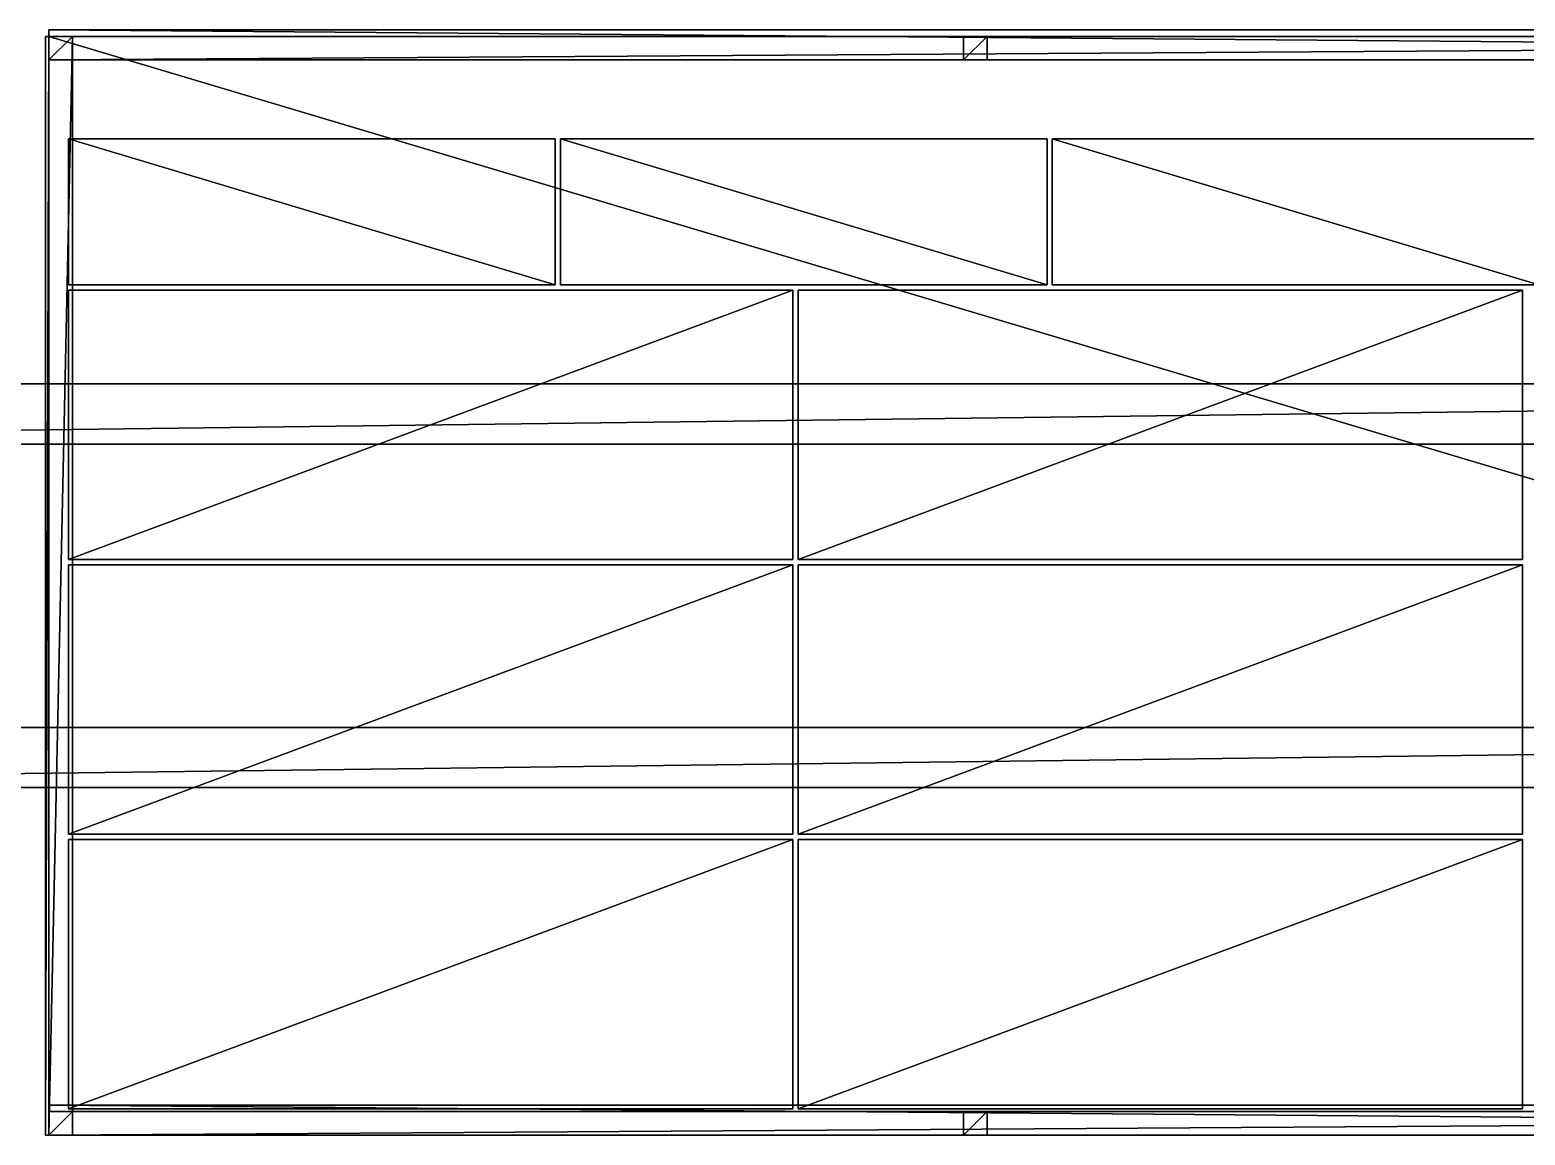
# Model space of a CAD drawing. Header units: millimetres. Extents: x -2700 to 8540, y -1280 to 1295.
# Drawn here: x -84 to 3400, y -1280 to 1295 of the extents above; entities that cross this region are included whole.
import ezdxf

# ---------------------------------------------------------------- set-up
doc = ezdxf.new("R2010")
doc.units = ezdxf.units.MM

msp = doc.modelspace()

# ---------------------------------------------------------------- linework, layer by layer
at = {"layer": 'CAD_75LAB'}
for points in [[(-40, 1225, 1250), (-40, 1295, 1180), (-40, 1225, 1180)], [(-40, 1225, 1250), (-40, 1295, 1250), (-40, 1295, 1180)], [(8540, 1295, 1180), (-40, 1295, 1180), (-40, 1295, 1250)], [(8540, 1295, 1250), (8540, 1295, 1180), (-40, 1295, 1250)], [(8540, 1225, 1180), (-40, 1225, 1180), (-40, 1295, 1180)], [(8540, 1295, 1180), (8540, 1225, 1180), (-40, 1295, 1180)], [(8540, 1225, 1250), (-40, 1295, 1250), (-40, 1225, 1250)], [(8540, 1295, 1250), (-40, 1295, 1250), (8540, 1225, 1250)], [(-48, -1280, 3720), (-48, 1280, 1180), (-48, -1280, 1180)], [(-48, -1280, 3720), (-48, 1280, 3720), (-48, 1280, 1180)], [(-40, 1280, 3720), (-40, 1280, 1180), (-48, 1280, 1180)], [(-40, 1280, 3720), (-48, 1280, 1180), (-48, 1280, 3720)], [(-40, 1280, 1180), (-48, -1280, 1180), (-48, 1280, 1180)], [(-40, 1280, 1180), (-40, -1280, 1180), (-48, -1280, 1180)], [(-40, 1280, 3720), (-48, 1280, 3720), (-48, -1280, 3720)], [(-40, 1280, 3720), (-48, -1280, 3720), (-40, -1280, 3720)], [(-40, -1280, 1180), (-40, 1280, 1090), (-40, -1280, 1090)], [(-40, -1280, 1180), (-40, 1280, 1180), (-40, 1280, 1090)], [(8540, 1280, 1090), (-40, 1280, 1090), (-40, 1280, 1180)], [(8540, 1280, 1180), (8540, 1280, 1090), (-40, 1280, 1180)], [(8540, -1280, 1090), (-40, -1280, 1090), (-40, 1280, 1090)], [(8540, 1280, 1090), (8540, -1280, 1090), (-40, 1280, 1090)], [(8540, -1280, 1180), (-40, 1280, 1180), (-40, -1280, 1180)], [(8540, 1280, 1180), (-40, 1280, 1180), (8540, -1280, 1180)], [(-40, 1280, 3720), (-40, 1280, 1180), (-40, 1225, 1180)], [(-40, 1225, 3720), (-40, 1280, 3720), (-40, 1225, 1180)], [(-40, 1280, 3720), (15, 1280, 1180), (-40, 1280, 1180)], [(15, 1280, 3720), (15, 1280, 1180), (-40, 1280, 3720)], [(15, 1280, 1180), (-40, 1225, 1180), (-40, 1280, 1180)], [(15, 1280, 1180), (15, 1225, 1180), (-40, 1225, 1180)], [(15, 1280, 3720), (-40, 1280, 3720), (-40, 1225, 3720)], [(15, 1280, 3720), (-40, 1225, 3720), (15, 1225, 3720)], [(-40, 1225, 3775), (-40, 1280, 3720), (-40, 1225, 3720)], [(-40, 1225, 3775), (-40, 1280, 3775), (-40, 1280, 3720)], [(8540, 1280, 3775), (8540, 1280, 3720), (-40, 1280, 3720)], [(8540, 1280, 3775), (-40, 1280, 3720), (-40, 1280, 3775)], [(8540, 1280, 3720), (-40, 1225, 3720), (-40, 1280, 3720)], [(8540, 1280, 3720), (8540, 1225, 3720), (-40, 1225, 3720)], [(8540, 1280, 3775), (-40, 1280, 3775), (-40, 1225, 3775)], [(8540, 1280, 3775), (-40, 1225, 3775), (8540, 1225, 3775)], [(-40, -1280, 3775), (-40, 1280, 3720), (-40, -1280, 3720)], [(-40, -1280, 3775), (-40, 1280, 3775), (-40, 1280, 3720)], [(15, 1280, 3775), (15, 1280, 3720), (-40, 1280, 3720)], [(15, 1280, 3775), (-40, 1280, 3720), (-40, 1280, 3775)], [(15, 1280, 3720), (-40, -1280, 3720), (-40, 1280, 3720)], [(15, 1280, 3720), (15, -1280, 3720), (-40, -1280, 3720)], [(15, 1280, 3775), (-40, 1280, 3775), (-40, -1280, 3775)], [(15, 1280, 3775), (-40, -1280, 3775), (15, -1280, 3775)], [(-40, -1280, 3720), (-40, -1280, 1180), (-40, 1280, 1180)], [(-40, -1280, 3720), (-40, 1280, 1180), (-40, 1280, 3720)], [(15, 1280, 3720), (15, 1225, 1180), (15, 1280, 1180)], [(15, 1225, 3720), (15, 1225, 1180), (15, 1280, 3720)], [(15, -1280, 3775), (15, -1280, 3720), (15, 1280, 3720)], [(15, -1280, 3775), (15, 1280, 3720), (15, 1280, 3775)], [(2091.25, 1280, 3720), (2091.25, 1280, 1180), (2091.25, 1225, 1180)], [(2091.25, 1225, 3720), (2091.25, 1280, 3720), (2091.25, 1225, 1180)], [(2091.25, 1280, 3720), (2146.25, 1280, 1180), (2091.25, 1280, 1180)], [(2146.25, 1280, 3720), (2146.25, 1280, 1180), (2091.25, 1280, 3720)], [(2146.25, 1280, 1180), (2091.25, 1225, 1180), (2091.25, 1280, 1180)], [(2146.25, 1280, 1180), (2146.25, 1225, 1180), (2091.25, 1225, 1180)], [(2146.25, 1280, 3720), (2091.25, 1280, 3720), (2091.25, 1225, 3720)], [(2146.25, 1280, 3720), (2091.25, 1225, 3720), (2146.25, 1225, 3720)], [(2146.25, 1280, 3720), (2146.25, 1225, 1180), (2146.25, 1280, 1180)], [(2146.25, 1225, 3720), (2146.25, 1225, 1180), (2146.25, 1280, 3720)], [(-40, 1225, 3720), (-40, 1225, 1180), (15, 1225, 1180)], [(15, 1225, 3720), (-40, 1225, 3720), (15, 1225, 1180)], [(8540, 1225, 3775), (-40, 1225, 3720), (8540, 1225, 3720)], [(8540, 1225, 3775), (-40, 1225, 3775), (-40, 1225, 3720)], [(8540, 1225, 1180), (-40, 1225, 1250), (-40, 1225, 1180)], [(8540, 1225, 1250), (-40, 1225, 1250), (8540, 1225, 1180)], [(2091.25, 1225, 3720), (2091.25, 1225, 1180), (2146.25, 1225, 1180)], [(2146.25, 1225, 3720), (2091.25, 1225, 3720), (2146.25, 1225, 1180)], [(6, 701, 1389), (6, 1041, 1183), (6, 701, 1183)], [(6, 701, 1389), (6, 1041, 1389), (6, 1041, 1183)], [(1140, 1041, 1183), (6, 1041, 1183), (6, 1041, 1389)], [(1140, 1041, 1389), (1140, 1041, 1183), (6, 1041, 1389)], [(1140, 701, 1183), (6, 701, 1183), (6, 1041, 1183)], [(1140, 1041, 1183), (1140, 701, 1183), (6, 1041, 1183)], [(1140, 701, 1389), (6, 1041, 1389), (6, 701, 1389)], [(1140, 1041, 1389), (6, 1041, 1389), (1140, 701, 1389)], [(6, 701, 1601), (6, 1041, 1395), (6, 701, 1395)], [(6, 701, 1601), (6, 1041, 1601), (6, 1041, 1395)], [(1140, 1041, 1395), (6, 1041, 1395), (6, 1041, 1601)], [(1140, 1041, 1601), (1140, 1041, 1395), (6, 1041, 1601)], [(1140, 701, 1395), (6, 701, 1395), (6, 1041, 1395)], [(1140, 1041, 1395), (1140, 701, 1395), (6, 1041, 1395)], [(1140, 701, 1601), (6, 1041, 1601), (6, 701, 1601)], [(1140, 1041, 1601), (6, 1041, 1601), (1140, 701, 1601)], [(6, 701, 1813), (6, 1041, 1607), (6, 701, 1607)], [(6, 701, 1813), (6, 1041, 1813), (6, 1041, 1607)], [(1140, 1041, 1607), (6, 1041, 1607), (6, 1041, 1813)], [(1140, 1041, 1813), (1140, 1041, 1607), (6, 1041, 1813)], [(1140, 701, 1607), (6, 701, 1607), (6, 1041, 1607)], [(1140, 1041, 1607), (1140, 701, 1607), (6, 1041, 1607)], [(1140, 701, 1813), (6, 1041, 1813), (6, 701, 1813)], [(1140, 1041, 1813), (6, 1041, 1813), (1140, 701, 1813)], [(6, 701, 2025), (6, 1041, 1819), (6, 701, 1819)], [(6, 701, 2025), (6, 1041, 2025), (6, 1041, 1819)], [(1140, 1041, 1819), (6, 1041, 1819), (6, 1041, 2025)], [(1140, 1041, 2025), (1140, 1041, 1819), (6, 1041, 2025)], [(1140, 701, 1819), (6, 701, 1819), (6, 1041, 1819)], [(1140, 1041, 1819), (1140, 701, 1819), (6, 1041, 1819)], [(1140, 701, 2025), (6, 1041, 2025), (6, 701, 2025)], [(1140, 1041, 2025), (6, 1041, 2025), (1140, 701, 2025)], [(6, 701, 2237), (6, 1041, 2031), (6, 701, 2031)], [(6, 701, 2237), (6, 1041, 2237), (6, 1041, 2031)], [(1140, 1041, 2031), (6, 1041, 2031), (6, 1041, 2237)], [(1140, 1041, 2237), (1140, 1041, 2031), (6, 1041, 2237)], [(1140, 701, 2031), (6, 701, 2031), (6, 1041, 2031)], [(1140, 1041, 2031), (1140, 701, 2031), (6, 1041, 2031)], [(1140, 701, 2237), (6, 1041, 2237), (6, 701, 2237)], [(1140, 1041, 2237), (6, 1041, 2237), (1140, 701, 2237)], [(6, 701, 2449), (6, 1041, 2243), (6, 701, 2243)], [(6, 701, 2449), (6, 1041, 2449), (6, 1041, 2243)], [(1140, 1041, 2243), (6, 1041, 2243), (6, 1041, 2449)], [(1140, 1041, 2449), (1140, 1041, 2243), (6, 1041, 2449)], [(1140, 701, 2243), (6, 701, 2243), (6, 1041, 2243)], [(1140, 1041, 2243), (1140, 701, 2243), (6, 1041, 2243)], [(1140, 701, 2449), (6, 1041, 2449), (6, 701, 2449)], [(1140, 1041, 2449), (6, 1041, 2449), (1140, 701, 2449)], [(6, 701, 2661), (6, 1041, 2455), (6, 701, 2455)], [(6, 701, 2661), (6, 1041, 2661), (6, 1041, 2455)], [(1140, 1041, 2455), (6, 1041, 2455), (6, 1041, 2661)], [(1140, 1041, 2661), (1140, 1041, 2455), (6, 1041, 2661)], [(1140, 701, 2455), (6, 701, 2455), (6, 1041, 2455)], [(1140, 1041, 2455), (1140, 701, 2455), (6, 1041, 2455)], [(1140, 701, 2661), (6, 1041, 2661), (6, 701, 2661)], [(1140, 1041, 2661), (6, 1041, 2661), (1140, 701, 2661)], [(6, 701, 2873), (6, 1041, 2667), (6, 701, 2667)], [(6, 701, 2873), (6, 1041, 2873), (6, 1041, 2667)], [(1140, 1041, 2667), (6, 1041, 2667), (6, 1041, 2873)], [(1140, 1041, 2873), (1140, 1041, 2667), (6, 1041, 2873)], [(1140, 701, 2667), (6, 701, 2667), (6, 1041, 2667)], [(1140, 1041, 2667), (1140, 701, 2667), (6, 1041, 2667)], [(1140, 701, 2873), (6, 1041, 2873), (6, 701, 2873)], [(1140, 1041, 2873), (6, 1041, 2873), (1140, 701, 2873)], [(6, 701, 3085), (6, 1041, 2879), (6, 701, 2879)], [(6, 701, 3085), (6, 1041, 3085), (6, 1041, 2879)], [(1140, 1041, 2879), (6, 1041, 2879), (6, 1041, 3085)], [(1140, 1041, 3085), (1140, 1041, 2879), (6, 1041, 3085)], [(1140, 701, 2879), (6, 701, 2879), (6, 1041, 2879)], [(1140, 1041, 2879), (1140, 701, 2879), (6, 1041, 2879)], [(1140, 701, 3085), (6, 1041, 3085), (6, 701, 3085)], [(1140, 1041, 3085), (6, 1041, 3085), (1140, 701, 3085)], [(6, 701, 3297), (6, 1041, 3091), (6, 701, 3091)], [(6, 701, 3297), (6, 1041, 3297), (6, 1041, 3091)], [(1140, 1041, 3091), (6, 1041, 3091), (6, 1041, 3297)], [(1140, 1041, 3297), (1140, 1041, 3091), (6, 1041, 3297)], [(1140, 701, 3091), (6, 701, 3091), (6, 1041, 3091)], [(1140, 1041, 3091), (1140, 701, 3091), (6, 1041, 3091)], [(1140, 701, 3297), (6, 1041, 3297), (6, 701, 3297)], [(1140, 1041, 3297), (6, 1041, 3297), (1140, 701, 3297)], [(6, 701, 3509), (6, 1041, 3303), (6, 701, 3303)], [(6, 701, 3509), (6, 1041, 3509), (6, 1041, 3303)], [(1140, 1041, 3303), (6, 1041, 3303), (6, 1041, 3509)], [(1140, 1041, 3509), (1140, 1041, 3303), (6, 1041, 3509)], [(1140, 701, 3303), (6, 701, 3303), (6, 1041, 3303)], [(1140, 1041, 3303), (1140, 701, 3303), (6, 1041, 3303)], [(1140, 701, 3509), (6, 1041, 3509), (6, 701, 3509)], [(1140, 1041, 3509), (6, 1041, 3509), (1140, 701, 3509)], [(1140, 701, 1389), (1140, 701, 1183), (1140, 1041, 1183)], [(1140, 701, 1389), (1140, 1041, 1183), (1140, 1041, 1389)], [(1140, 701, 1601), (1140, 701, 1395), (1140, 1041, 1395)], [(1140, 701, 1601), (1140, 1041, 1395), (1140, 1041, 1601)], [(1140, 701, 1813), (1140, 701, 1607), (1140, 1041, 1607)], [(1140, 701, 1813), (1140, 1041, 1607), (1140, 1041, 1813)], [(1140, 701, 2025), (1140, 701, 1819), (1140, 1041, 1819)], [(1140, 701, 2025), (1140, 1041, 1819), (1140, 1041, 2025)], [(1140, 701, 2237), (1140, 701, 2031), (1140, 1041, 2031)], [(1140, 701, 2237), (1140, 1041, 2031), (1140, 1041, 2237)], [(1140, 701, 2449), (1140, 701, 2243), (1140, 1041, 2243)], [(1140, 701, 2449), (1140, 1041, 2243), (1140, 1041, 2449)], [(1140, 701, 2661), (1140, 701, 2455), (1140, 1041, 2455)], [(1140, 701, 2661), (1140, 1041, 2455), (1140, 1041, 2661)], [(1140, 701, 2873), (1140, 701, 2667), (1140, 1041, 2667)], [(1140, 701, 2873), (1140, 1041, 2667), (1140, 1041, 2873)], [(1140, 701, 3085), (1140, 701, 2879), (1140, 1041, 2879)], [(1140, 701, 3085), (1140, 1041, 2879), (1140, 1041, 3085)], [(1140, 701, 3297), (1140, 701, 3091), (1140, 1041, 3091)], [(1140, 701, 3297), (1140, 1041, 3091), (1140, 1041, 3297)], [(1140, 701, 3509), (1140, 701, 3303), (1140, 1041, 3303)], [(1140, 701, 3509), (1140, 1041, 3303), (1140, 1041, 3509)], [(1152, 701, 1389), (1152, 1041, 1183), (1152, 701, 1183)], [(1152, 701, 1389), (1152, 1041, 1389), (1152, 1041, 1183)], [(2286, 1041, 1183), (1152, 1041, 1183), (1152, 1041, 1389)], [(2286, 1041, 1389), (2286, 1041, 1183), (1152, 1041, 1389)], [(2286, 701, 1183), (1152, 701, 1183), (1152, 1041, 1183)], [(2286, 1041, 1183), (2286, 701, 1183), (1152, 1041, 1183)], [(2286, 701, 1389), (1152, 1041, 1389), (1152, 701, 1389)], [(2286, 1041, 1389), (1152, 1041, 1389), (2286, 701, 1389)], [(1152, 701, 1601), (1152, 1041, 1395), (1152, 701, 1395)], [(1152, 701, 1601), (1152, 1041, 1601), (1152, 1041, 1395)], [(2286, 1041, 1395), (1152, 1041, 1395), (1152, 1041, 1601)], [(2286, 1041, 1601), (2286, 1041, 1395), (1152, 1041, 1601)], [(2286, 701, 1395), (1152, 701, 1395), (1152, 1041, 1395)], [(2286, 1041, 1395), (2286, 701, 1395), (1152, 1041, 1395)], [(2286, 701, 1601), (1152, 1041, 1601), (1152, 701, 1601)], [(2286, 1041, 1601), (1152, 1041, 1601), (2286, 701, 1601)], [(1152, 701, 1813), (1152, 1041, 1607), (1152, 701, 1607)], [(1152, 701, 1813), (1152, 1041, 1813), (1152, 1041, 1607)], [(2286, 1041, 1607), (1152, 1041, 1607), (1152, 1041, 1813)], [(2286, 1041, 1813), (2286, 1041, 1607), (1152, 1041, 1813)], [(2286, 701, 1607), (1152, 701, 1607), (1152, 1041, 1607)], [(2286, 1041, 1607), (2286, 701, 1607), (1152, 1041, 1607)], [(2286, 701, 1813), (1152, 1041, 1813), (1152, 701, 1813)], [(2286, 1041, 1813), (1152, 1041, 1813), (2286, 701, 1813)], [(1152, 701, 2025), (1152, 1041, 1819), (1152, 701, 1819)], [(1152, 701, 2025), (1152, 1041, 2025), (1152, 1041, 1819)], [(2286, 1041, 1819), (1152, 1041, 1819), (1152, 1041, 2025)], [(2286, 1041, 2025), (2286, 1041, 1819), (1152, 1041, 2025)], [(2286, 701, 1819), (1152, 701, 1819), (1152, 1041, 1819)], [(2286, 1041, 1819), (2286, 701, 1819), (1152, 1041, 1819)], [(2286, 701, 2025), (1152, 1041, 2025), (1152, 701, 2025)], [(2286, 1041, 2025), (1152, 1041, 2025), (2286, 701, 2025)], [(1152, 701, 2237), (1152, 1041, 2031), (1152, 701, 2031)], [(1152, 701, 2237), (1152, 1041, 2237), (1152, 1041, 2031)], [(2286, 1041, 2031), (1152, 1041, 2031), (1152, 1041, 2237)], [(2286, 1041, 2237), (2286, 1041, 2031), (1152, 1041, 2237)], [(2286, 701, 2031), (1152, 701, 2031), (1152, 1041, 2031)], [(2286, 1041, 2031), (2286, 701, 2031), (1152, 1041, 2031)], [(2286, 701, 2237), (1152, 1041, 2237), (1152, 701, 2237)], [(2286, 1041, 2237), (1152, 1041, 2237), (2286, 701, 2237)], [(1152, 701, 2449), (1152, 1041, 2243), (1152, 701, 2243)], [(1152, 701, 2449), (1152, 1041, 2449), (1152, 1041, 2243)], [(2286, 1041, 2243), (1152, 1041, 2243), (1152, 1041, 2449)], [(2286, 1041, 2449), (2286, 1041, 2243), (1152, 1041, 2449)], [(2286, 701, 2243), (1152, 701, 2243), (1152, 1041, 2243)], [(2286, 1041, 2243), (2286, 701, 2243), (1152, 1041, 2243)], [(2286, 701, 2449), (1152, 1041, 2449), (1152, 701, 2449)], [(2286, 1041, 2449), (1152, 1041, 2449), (2286, 701, 2449)], [(1152, 701, 2661), (1152, 1041, 2455), (1152, 701, 2455)], [(1152, 701, 2661), (1152, 1041, 2661), (1152, 1041, 2455)], [(2286, 1041, 2455), (1152, 1041, 2455), (1152, 1041, 2661)], [(2286, 1041, 2661), (2286, 1041, 2455), (1152, 1041, 2661)], [(2286, 701, 2455), (1152, 701, 2455), (1152, 1041, 2455)], [(2286, 1041, 2455), (2286, 701, 2455), (1152, 1041, 2455)], [(2286, 701, 2661), (1152, 1041, 2661), (1152, 701, 2661)], [(2286, 1041, 2661), (1152, 1041, 2661), (2286, 701, 2661)], [(1152, 701, 2873), (1152, 1041, 2667), (1152, 701, 2667)], [(1152, 701, 2873), (1152, 1041, 2873), (1152, 1041, 2667)], [(2286, 1041, 2667), (1152, 1041, 2667), (1152, 1041, 2873)], [(2286, 1041, 2873), (2286, 1041, 2667), (1152, 1041, 2873)], [(2286, 701, 2667), (1152, 701, 2667), (1152, 1041, 2667)], [(2286, 1041, 2667), (2286, 701, 2667), (1152, 1041, 2667)], [(2286, 701, 2873), (1152, 1041, 2873), (1152, 701, 2873)], [(2286, 1041, 2873), (1152, 1041, 2873), (2286, 701, 2873)], [(1152, 701, 3085), (1152, 1041, 2879), (1152, 701, 2879)], [(1152, 701, 3085), (1152, 1041, 3085), (1152, 1041, 2879)], [(2286, 1041, 2879), (1152, 1041, 2879), (1152, 1041, 3085)], [(2286, 1041, 3085), (2286, 1041, 2879), (1152, 1041, 3085)], [(2286, 701, 2879), (1152, 701, 2879), (1152, 1041, 2879)], [(2286, 1041, 2879), (2286, 701, 2879), (1152, 1041, 2879)], [(2286, 701, 3085), (1152, 1041, 3085), (1152, 701, 3085)], [(2286, 1041, 3085), (1152, 1041, 3085), (2286, 701, 3085)], [(1152, 701, 3297), (1152, 1041, 3091), (1152, 701, 3091)], [(1152, 701, 3297), (1152, 1041, 3297), (1152, 1041, 3091)], [(2286, 1041, 3091), (1152, 1041, 3091), (1152, 1041, 3297)], [(2286, 1041, 3297), (2286, 1041, 3091), (1152, 1041, 3297)], [(2286, 701, 3091), (1152, 701, 3091), (1152, 1041, 3091)], [(2286, 1041, 3091), (2286, 701, 3091), (1152, 1041, 3091)], [(2286, 701, 3297), (1152, 1041, 3297), (1152, 701, 3297)], [(2286, 1041, 3297), (1152, 1041, 3297), (2286, 701, 3297)], [(1152, 701, 3509), (1152, 1041, 3303), (1152, 701, 3303)], [(1152, 701, 3509), (1152, 1041, 3509), (1152, 1041, 3303)], [(2286, 1041, 3303), (1152, 1041, 3303), (1152, 1041, 3509)], [(2286, 1041, 3509), (2286, 1041, 3303), (1152, 1041, 3509)], [(2286, 701, 3303), (1152, 701, 3303), (1152, 1041, 3303)], [(2286, 1041, 3303), (2286, 701, 3303), (1152, 1041, 3303)], [(2286, 701, 3509), (1152, 1041, 3509), (1152, 701, 3509)], [(2286, 1041, 3509), (1152, 1041, 3509), (2286, 701, 3509)], [(2286, 701, 1389), (2286, 701, 1183), (2286, 1041, 1183)], [(2286, 701, 1389), (2286, 1041, 1183), (2286, 1041, 1389)], [(2286, 701, 1601), (2286, 701, 1395), (2286, 1041, 1395)], [(2286, 701, 1601), (2286, 1041, 1395), (2286, 1041, 1601)], [(2286, 701, 1813), (2286, 701, 1607), (2286, 1041, 1607)], [(2286, 701, 1813), (2286, 1041, 1607), (2286, 1041, 1813)], [(2286, 701, 2025), (2286, 701, 1819), (2286, 1041, 1819)], [(2286, 701, 2025), (2286, 1041, 1819), (2286, 1041, 2025)], [(2286, 701, 2237), (2286, 701, 2031), (2286, 1041, 2031)], [(2286, 701, 2237), (2286, 1041, 2031), (2286, 1041, 2237)], [(2286, 701, 2449), (2286, 701, 2243), (2286, 1041, 2243)], [(2286, 701, 2449), (2286, 1041, 2243), (2286, 1041, 2449)], [(2286, 701, 2661), (2286, 701, 2455), (2286, 1041, 2455)], [(2286, 701, 2661), (2286, 1041, 2455), (2286, 1041, 2661)], [(2286, 701, 2873), (2286, 701, 2667), (2286, 1041, 2667)], [(2286, 701, 2873), (2286, 1041, 2667), (2286, 1041, 2873)], [(2286, 701, 3085), (2286, 701, 2879), (2286, 1041, 2879)], [(2286, 701, 3085), (2286, 1041, 2879), (2286, 1041, 3085)], [(2286, 701, 3297), (2286, 701, 3091), (2286, 1041, 3091)], [(2286, 701, 3297), (2286, 1041, 3091), (2286, 1041, 3297)], [(2286, 701, 3509), (2286, 701, 3303), (2286, 1041, 3303)], [(2286, 701, 3509), (2286, 1041, 3303), (2286, 1041, 3509)], [(2298, 701, 1389), (2298, 1041, 1183), (2298, 701, 1183)], [(2298, 701, 1389), (2298, 1041, 1389), (2298, 1041, 1183)], [(3432, 1041, 1183), (2298, 1041, 1183), (2298, 1041, 1389)], [(3432, 1041, 1389), (3432, 1041, 1183), (2298, 1041, 1389)], [(3432, 701, 1183), (2298, 701, 1183), (2298, 1041, 1183)], [(3432, 1041, 1183), (3432, 701, 1183), (2298, 1041, 1183)], [(3432, 701, 1389), (2298, 1041, 1389), (2298, 701, 1389)], [(3432, 1041, 1389), (2298, 1041, 1389), (3432, 701, 1389)], [(2298, 701, 1601), (2298, 1041, 1395), (2298, 701, 1395)], [(2298, 701, 1601), (2298, 1041, 1601), (2298, 1041, 1395)], [(3432, 1041, 1395), (2298, 1041, 1395), (2298, 1041, 1601)], [(3432, 1041, 1601), (3432, 1041, 1395), (2298, 1041, 1601)], [(3432, 701, 1395), (2298, 701, 1395), (2298, 1041, 1395)], [(3432, 1041, 1395), (3432, 701, 1395), (2298, 1041, 1395)], [(3432, 701, 1601), (2298, 1041, 1601), (2298, 701, 1601)], [(3432, 1041, 1601), (2298, 1041, 1601), (3432, 701, 1601)], [(2298, 701, 1813), (2298, 1041, 1607), (2298, 701, 1607)], [(2298, 701, 1813), (2298, 1041, 1813), (2298, 1041, 1607)], [(3432, 1041, 1607), (2298, 1041, 1607), (2298, 1041, 1813)], [(3432, 1041, 1813), (3432, 1041, 1607), (2298, 1041, 1813)], [(3432, 701, 1607), (2298, 701, 1607), (2298, 1041, 1607)], [(3432, 1041, 1607), (3432, 701, 1607), (2298, 1041, 1607)], [(3432, 701, 1813), (2298, 1041, 1813), (2298, 701, 1813)], [(3432, 1041, 1813), (2298, 1041, 1813), (3432, 701, 1813)], [(2298, 701, 2025), (2298, 1041, 1819), (2298, 701, 1819)], [(2298, 701, 2025), (2298, 1041, 2025), (2298, 1041, 1819)], [(3432, 1041, 1819), (2298, 1041, 1819), (2298, 1041, 2025)], [(3432, 1041, 2025), (3432, 1041, 1819), (2298, 1041, 2025)], [(3432, 701, 1819), (2298, 701, 1819), (2298, 1041, 1819)], [(3432, 1041, 1819), (3432, 701, 1819), (2298, 1041, 1819)], [(3432, 701, 2025), (2298, 1041, 2025), (2298, 701, 2025)], [(3432, 1041, 2025), (2298, 1041, 2025), (3432, 701, 2025)], [(2298, 701, 2237), (2298, 1041, 2031), (2298, 701, 2031)], [(2298, 701, 2237), (2298, 1041, 2237), (2298, 1041, 2031)], [(3432, 1041, 2031), (2298, 1041, 2031), (2298, 1041, 2237)], [(3432, 1041, 2237), (3432, 1041, 2031), (2298, 1041, 2237)], [(3432, 701, 2031), (2298, 701, 2031), (2298, 1041, 2031)], [(3432, 1041, 2031), (3432, 701, 2031), (2298, 1041, 2031)], [(3432, 701, 2237), (2298, 1041, 2237), (2298, 701, 2237)], [(3432, 1041, 2237), (2298, 1041, 2237), (3432, 701, 2237)], [(2298, 701, 2449), (2298, 1041, 2243), (2298, 701, 2243)], [(2298, 701, 2449), (2298, 1041, 2449), (2298, 1041, 2243)], [(3432, 1041, 2243), (2298, 1041, 2243), (2298, 1041, 2449)], [(3432, 1041, 2449), (3432, 1041, 2243), (2298, 1041, 2449)], [(3432, 701, 2243), (2298, 701, 2243), (2298, 1041, 2243)], [(3432, 1041, 2243), (3432, 701, 2243), (2298, 1041, 2243)], [(3432, 701, 2449), (2298, 1041, 2449), (2298, 701, 2449)], [(3432, 1041, 2449), (2298, 1041, 2449), (3432, 701, 2449)], [(2298, 701, 2661), (2298, 1041, 2455), (2298, 701, 2455)], [(2298, 701, 2661), (2298, 1041, 2661), (2298, 1041, 2455)], [(3432, 1041, 2455), (2298, 1041, 2455), (2298, 1041, 2661)], [(3432, 1041, 2661), (3432, 1041, 2455), (2298, 1041, 2661)], [(3432, 701, 2455), (2298, 701, 2455), (2298, 1041, 2455)], [(3432, 1041, 2455), (3432, 701, 2455), (2298, 1041, 2455)], [(3432, 701, 2661), (2298, 1041, 2661), (2298, 701, 2661)], [(3432, 1041, 2661), (2298, 1041, 2661), (3432, 701, 2661)], [(2298, 701, 2873), (2298, 1041, 2667), (2298, 701, 2667)], [(2298, 701, 2873), (2298, 1041, 2873), (2298, 1041, 2667)], [(3432, 1041, 2667), (2298, 1041, 2667), (2298, 1041, 2873)], [(3432, 1041, 2873), (3432, 1041, 2667), (2298, 1041, 2873)], [(3432, 701, 2667), (2298, 701, 2667), (2298, 1041, 2667)], [(3432, 1041, 2667), (3432, 701, 2667), (2298, 1041, 2667)], [(3432, 701, 2873), (2298, 1041, 2873), (2298, 701, 2873)], [(3432, 1041, 2873), (2298, 1041, 2873), (3432, 701, 2873)], [(2298, 701, 3085), (2298, 1041, 2879), (2298, 701, 2879)], [(2298, 701, 3085), (2298, 1041, 3085), (2298, 1041, 2879)], [(3432, 1041, 2879), (2298, 1041, 2879), (2298, 1041, 3085)], [(3432, 1041, 3085), (3432, 1041, 2879), (2298, 1041, 3085)], [(3432, 701, 2879), (2298, 701, 2879), (2298, 1041, 2879)], [(3432, 1041, 2879), (3432, 701, 2879), (2298, 1041, 2879)], [(3432, 701, 3085), (2298, 1041, 3085), (2298, 701, 3085)], [(3432, 1041, 3085), (2298, 1041, 3085), (3432, 701, 3085)], [(2298, 701, 3297), (2298, 1041, 3091), (2298, 701, 3091)], [(2298, 701, 3297), (2298, 1041, 3297), (2298, 1041, 3091)], [(3432, 1041, 3091), (2298, 1041, 3091), (2298, 1041, 3297)], [(3432, 1041, 3297), (3432, 1041, 3091), (2298, 1041, 3297)], [(3432, 701, 3091), (2298, 701, 3091), (2298, 1041, 3091)], [(3432, 1041, 3091), (3432, 701, 3091), (2298, 1041, 3091)], [(3432, 701, 3297), (2298, 1041, 3297), (2298, 701, 3297)], [(3432, 1041, 3297), (2298, 1041, 3297), (3432, 701, 3297)], [(2298, 701, 3509), (2298, 1041, 3303), (2298, 701, 3303)], [(2298, 701, 3509), (2298, 1041, 3509), (2298, 1041, 3303)], [(3432, 1041, 3303), (2298, 1041, 3303), (2298, 1041, 3509)], [(3432, 1041, 3509), (3432, 1041, 3303), (2298, 1041, 3509)], [(3432, 701, 3303), (2298, 701, 3303), (2298, 1041, 3303)], [(3432, 1041, 3303), (3432, 701, 3303), (2298, 1041, 3303)], [(3432, 701, 3509), (2298, 1041, 3509), (2298, 701, 3509)], [(3432, 1041, 3509), (2298, 1041, 3509), (3432, 701, 3509)], [(1140, 701, 1183), (6, 701, 1389), (6, 701, 1183)], [(1140, 701, 1389), (6, 701, 1389), (1140, 701, 1183)], [(1140, 701, 1395), (6, 701, 1601), (6, 701, 1395)], [(1140, 701, 1601), (6, 701, 1601), (1140, 701, 1395)], [(1140, 701, 1607), (6, 701, 1813), (6, 701, 1607)], [(1140, 701, 1813), (6, 701, 1813), (1140, 701, 1607)], [(1140, 701, 1819), (6, 701, 2025), (6, 701, 1819)], [(1140, 701, 2025), (6, 701, 2025), (1140, 701, 1819)], [(1140, 701, 2031), (6, 701, 2237), (6, 701, 2031)], [(1140, 701, 2237), (6, 701, 2237), (1140, 701, 2031)], [(1140, 701, 2243), (6, 701, 2449), (6, 701, 2243)], [(1140, 701, 2449), (6, 701, 2449), (1140, 701, 2243)], [(1140, 701, 2455), (6, 701, 2661), (6, 701, 2455)], [(1140, 701, 2661), (6, 701, 2661), (1140, 701, 2455)], [(1140, 701, 2667), (6, 701, 2873), (6, 701, 2667)], [(1140, 701, 2873), (6, 701, 2873), (1140, 701, 2667)], [(1140, 701, 2879), (6, 701, 3085), (6, 701, 2879)], [(1140, 701, 3085), (6, 701, 3085), (1140, 701, 2879)], [(1140, 701, 3091), (6, 701, 3297), (6, 701, 3091)], [(1140, 701, 3297), (6, 701, 3297), (1140, 701, 3091)], [(1140, 701, 3303), (6, 701, 3509), (6, 701, 3303)], [(1140, 701, 3509), (6, 701, 3509), (1140, 701, 3303)], [(2286, 701, 1183), (1152, 701, 1389), (1152, 701, 1183)], [(2286, 701, 1389), (1152, 701, 1389), (2286, 701, 1183)], [(2286, 701, 1395), (1152, 701, 1601), (1152, 701, 1395)], [(2286, 701, 1601), (1152, 701, 1601), (2286, 701, 1395)], [(2286, 701, 1607), (1152, 701, 1813), (1152, 701, 1607)], [(2286, 701, 1813), (1152, 701, 1813), (2286, 701, 1607)], [(2286, 701, 1819), (1152, 701, 2025), (1152, 701, 1819)], [(2286, 701, 2025), (1152, 701, 2025), (2286, 701, 1819)], [(2286, 701, 2031), (1152, 701, 2237), (1152, 701, 2031)], [(2286, 701, 2237), (1152, 701, 2237), (2286, 701, 2031)], [(2286, 701, 2243), (1152, 701, 2449), (1152, 701, 2243)], [(2286, 701, 2449), (1152, 701, 2449), (2286, 701, 2243)], [(2286, 701, 2455), (1152, 701, 2661), (1152, 701, 2455)], [(2286, 701, 2661), (1152, 701, 2661), (2286, 701, 2455)], [(2286, 701, 2667), (1152, 701, 2873), (1152, 701, 2667)], [(2286, 701, 2873), (1152, 701, 2873), (2286, 701, 2667)], [(2286, 701, 2879), (1152, 701, 3085), (1152, 701, 2879)], [(2286, 701, 3085), (1152, 701, 3085), (2286, 701, 2879)], [(2286, 701, 3091), (1152, 701, 3297), (1152, 701, 3091)], [(2286, 701, 3297), (1152, 701, 3297), (2286, 701, 3091)], [(2286, 701, 3303), (1152, 701, 3509), (1152, 701, 3303)], [(2286, 701, 3509), (1152, 701, 3509), (2286, 701, 3303)], [(3432, 701, 1183), (2298, 701, 1389), (2298, 701, 1183)], [(3432, 701, 1389), (2298, 701, 1389), (3432, 701, 1183)], [(3432, 701, 1395), (2298, 701, 1601), (2298, 701, 1395)], [(3432, 701, 1601), (2298, 701, 1601), (3432, 701, 1395)], [(3432, 701, 1607), (2298, 701, 1813), (2298, 701, 1607)], [(3432, 701, 1813), (2298, 701, 1813), (3432, 701, 1607)], [(3432, 701, 1819), (2298, 701, 2025), (2298, 701, 1819)], [(3432, 701, 2025), (2298, 701, 2025), (3432, 701, 1819)], [(3432, 701, 2031), (2298, 701, 2237), (2298, 701, 2031)], [(3432, 701, 2237), (2298, 701, 2237), (3432, 701, 2031)], [(3432, 701, 2243), (2298, 701, 2449), (2298, 701, 2243)], [(3432, 701, 2449), (2298, 701, 2449), (3432, 701, 2243)], [(3432, 701, 2455), (2298, 701, 2661), (2298, 701, 2455)], [(3432, 701, 2661), (2298, 701, 2661), (3432, 701, 2455)], [(3432, 701, 2667), (2298, 701, 2873), (2298, 701, 2667)], [(3432, 701, 2873), (2298, 701, 2873), (3432, 701, 2667)], [(3432, 701, 2879), (2298, 701, 3085), (2298, 701, 2879)], [(3432, 701, 3085), (2298, 701, 3085), (3432, 701, 2879)], [(3432, 701, 3091), (2298, 701, 3297), (2298, 701, 3091)], [(3432, 701, 3297), (2298, 701, 3297), (3432, 701, 3091)], [(3432, 701, 3303), (2298, 701, 3509), (2298, 701, 3303)], [(3432, 701, 3509), (2298, 701, 3509), (3432, 701, 3303)], [(6, 61, 1757), (6, 689, 1183), (6, 61, 1183)], [(6, 61, 1757), (6, 689, 1757), (6, 689, 1183)], [(1694, 689, 1757), (1694, 689, 1183), (6, 689, 1183)], [(1694, 689, 1757), (6, 689, 1183), (6, 689, 1757)], [(1694, 689, 1183), (6, 61, 1183), (6, 689, 1183)], [(1694, 689, 1183), (1694, 61, 1183), (6, 61, 1183)], [(1694, 689, 1757), (6, 689, 1757), (6, 61, 1757)], [(1694, 689, 1757), (6, 61, 1757), (1694, 61, 1757)], [(6, 61, 2337), (6, 689, 1763), (6, 61, 1763)], [(6, 61, 2337), (6, 689, 2337), (6, 689, 1763)], [(1694, 689, 2337), (1694, 689, 1763), (6, 689, 1763)], [(1694, 689, 2337), (6, 689, 1763), (6, 689, 2337)], [(1694, 689, 1763), (6, 61, 1763), (6, 689, 1763)], [(1694, 689, 1763), (1694, 61, 1763), (6, 61, 1763)], [(1694, 689, 2337), (6, 689, 2337), (6, 61, 2337)], [(1694, 689, 2337), (6, 61, 2337), (1694, 61, 2337)], [(6, 61, 2917), (6, 689, 2343), (6, 61, 2343)], [(6, 61, 2917), (6, 689, 2917), (6, 689, 2343)], [(1694, 689, 2917), (1694, 689, 2343), (6, 689, 2343)], [(1694, 689, 2917), (6, 689, 2343), (6, 689, 2917)], [(1694, 689, 2343), (6, 61, 2343), (6, 689, 2343)], [(1694, 689, 2343), (1694, 61, 2343), (6, 61, 2343)], [(1694, 689, 2917), (6, 689, 2917), (6, 61, 2917)], [(1694, 689, 2917), (6, 61, 2917), (1694, 61, 2917)], [(6, 61, 3497), (6, 689, 2923), (6, 61, 2923)], [(6, 61, 3497), (6, 689, 3497), (6, 689, 2923)], [(1694, 689, 3497), (1694, 689, 2923), (6, 689, 2923)], [(1694, 689, 3497), (6, 689, 2923), (6, 689, 3497)], [(1694, 689, 2923), (6, 61, 2923), (6, 689, 2923)], [(1694, 689, 2923), (1694, 61, 2923), (6, 61, 2923)], [(1694, 689, 3497), (6, 689, 3497), (6, 61, 3497)], [(1694, 689, 3497), (6, 61, 3497), (1694, 61, 3497)], [(1694, 61, 1757), (1694, 61, 1183), (1694, 689, 1183)], [(1694, 61, 1757), (1694, 689, 1183), (1694, 689, 1757)], [(1694, 61, 2337), (1694, 61, 1763), (1694, 689, 1763)], [(1694, 61, 2337), (1694, 689, 1763), (1694, 689, 2337)], [(1694, 61, 2917), (1694, 61, 2343), (1694, 689, 2343)], [(1694, 61, 2917), (1694, 689, 2343), (1694, 689, 2917)], [(1694, 61, 3497), (1694, 61, 2923), (1694, 689, 2923)], [(1694, 61, 3497), (1694, 689, 2923), (1694, 689, 3497)], [(1706, 61, 1757), (1706, 689, 1183), (1706, 61, 1183)], [(1706, 61, 1757), (1706, 689, 1757), (1706, 689, 1183)], [(3394, 689, 1757), (3394, 689, 1183), (1706, 689, 1183)], [(3394, 689, 1757), (1706, 689, 1183), (1706, 689, 1757)], [(3394, 689, 1183), (1706, 61, 1183), (1706, 689, 1183)], [(3394, 689, 1183), (3394, 61, 1183), (1706, 61, 1183)], [(3394, 689, 1757), (1706, 689, 1757), (1706, 61, 1757)], [(3394, 689, 1757), (1706, 61, 1757), (3394, 61, 1757)], [(1706, 61, 2337), (1706, 689, 1763), (1706, 61, 1763)], [(1706, 61, 2337), (1706, 689, 2337), (1706, 689, 1763)], [(3394, 689, 2337), (3394, 689, 1763), (1706, 689, 1763)], [(3394, 689, 2337), (1706, 689, 1763), (1706, 689, 2337)], [(3394, 689, 1763), (1706, 61, 1763), (1706, 689, 1763)], [(3394, 689, 1763), (3394, 61, 1763), (1706, 61, 1763)], [(3394, 689, 2337), (1706, 689, 2337), (1706, 61, 2337)], [(3394, 689, 2337), (1706, 61, 2337), (3394, 61, 2337)], [(1706, 61, 2917), (1706, 689, 2343), (1706, 61, 2343)], [(1706, 61, 2917), (1706, 689, 2917), (1706, 689, 2343)], [(3394, 689, 2917), (3394, 689, 2343), (1706, 689, 2343)], [(3394, 689, 2917), (1706, 689, 2343), (1706, 689, 2917)], [(3394, 689, 2343), (1706, 61, 2343), (1706, 689, 2343)], [(3394, 689, 2343), (3394, 61, 2343), (1706, 61, 2343)], [(3394, 689, 2917), (1706, 689, 2917), (1706, 61, 2917)], [(3394, 689, 2917), (1706, 61, 2917), (3394, 61, 2917)], [(1706, 61, 3497), (1706, 689, 2923), (1706, 61, 2923)], [(1706, 61, 3497), (1706, 689, 3497), (1706, 689, 2923)], [(3394, 689, 3497), (3394, 689, 2923), (1706, 689, 2923)], [(3394, 689, 3497), (1706, 689, 2923), (1706, 689, 3497)], [(3394, 689, 2923), (1706, 61, 2923), (1706, 689, 2923)], [(3394, 689, 2923), (3394, 61, 2923), (1706, 61, 2923)], [(3394, 689, 3497), (1706, 689, 3497), (1706, 61, 3497)], [(3394, 689, 3497), (1706, 61, 3497), (3394, 61, 3497)], [(3394, 61, 1757), (3394, 61, 1183), (3394, 689, 1183)], [(3394, 61, 1757), (3394, 689, 1183), (3394, 689, 1757)], [(3394, 61, 2337), (3394, 61, 1763), (3394, 689, 1763)], [(3394, 61, 2337), (3394, 689, 1763), (3394, 689, 2337)], [(3394, 61, 2917), (3394, 61, 2343), (3394, 689, 2343)], [(3394, 61, 2917), (3394, 689, 2343), (3394, 689, 2917)], [(3394, 61, 3497), (3394, 61, 2923), (3394, 689, 2923)], [(3394, 61, 3497), (3394, 689, 2923), (3394, 689, 3497)], [(8460, 470, 840), (-2700, 470, 840), (-2700, 470, 1090)], [(8460, 470, 1090), (8460, 470, 840), (-2700, 470, 1090)], [(8460, 470, 840), (-2700, 330, 840), (-2700, 470, 840)], [(8460, 470, 840), (8460, 330, 840), (-2700, 330, 840)], [(8460, 470, 1090), (-2700, 470, 1090), (-2700, 330, 1090)], [(8460, 470, 1090), (-2700, 330, 1090), (8460, 330, 1090)], [(8460, 330, 840), (-2700, 330, 1090), (-2700, 330, 840)], [(8460, 330, 1090), (-2700, 330, 1090), (8460, 330, 840)], [(1694, 61, 1757), (6, 61, 1183), (1694, 61, 1183)], [(1694, 61, 1757), (6, 61, 1757), (6, 61, 1183)], [(1694, 61, 2337), (6, 61, 1763), (1694, 61, 1763)], [(1694, 61, 2337), (6, 61, 2337), (6, 61, 1763)], [(1694, 61, 2917), (6, 61, 2343), (1694, 61, 2343)], [(1694, 61, 2917), (6, 61, 2917), (6, 61, 2343)], [(1694, 61, 3497), (6, 61, 2923), (1694, 61, 2923)], [(1694, 61, 3497), (6, 61, 3497), (6, 61, 2923)], [(6, -579, 1757), (6, 49, 1183), (6, -579, 1183)], [(6, -579, 1757), (6, 49, 1757), (6, 49, 1183)], [(1694, 49, 1757), (1694, 49, 1183), (6, 49, 1183)], [(1694, 49, 1757), (6, 49, 1183), (6, 49, 1757)], [(1694, 49, 1183), (6, -579, 1183), (6, 49, 1183)], [(1694, 49, 1183), (1694, -579, 1183), (6, -579, 1183)], [(1694, 49, 1757), (6, 49, 1757), (6, -579, 1757)], [(1694, 49, 1757), (6, -579, 1757), (1694, -579, 1757)], [(6, -579, 2337), (6, 49, 1763), (6, -579, 1763)], [(6, -579, 2337), (6, 49, 2337), (6, 49, 1763)], [(1694, 49, 2337), (1694, 49, 1763), (6, 49, 1763)], [(1694, 49, 2337), (6, 49, 1763), (6, 49, 2337)], [(1694, 49, 1763), (6, -579, 1763), (6, 49, 1763)], [(1694, 49, 1763), (1694, -579, 1763), (6, -579, 1763)], [(1694, 49, 2337), (6, 49, 2337), (6, -579, 2337)], [(1694, 49, 2337), (6, -579, 2337), (1694, -579, 2337)], [(6, -579, 2917), (6, 49, 2343), (6, -579, 2343)], [(6, -579, 2917), (6, 49, 2917), (6, 49, 2343)], [(1694, 49, 2917), (1694, 49, 2343), (6, 49, 2343)], [(1694, 49, 2917), (6, 49, 2343), (6, 49, 2917)], [(1694, 49, 2343), (6, -579, 2343), (6, 49, 2343)], [(1694, 49, 2343), (1694, -579, 2343), (6, -579, 2343)], [(1694, 49, 2917), (6, 49, 2917), (6, -579, 2917)], [(1694, 49, 2917), (6, -579, 2917), (1694, -579, 2917)], [(6, -579, 3497), (6, 49, 2923), (6, -579, 2923)], [(6, -579, 3497), (6, 49, 3497), (6, 49, 2923)], [(1694, 49, 3497), (1694, 49, 2923), (6, 49, 2923)], [(1694, 49, 3497), (6, 49, 2923), (6, 49, 3497)], [(1694, 49, 2923), (6, -579, 2923), (6, 49, 2923)], [(1694, 49, 2923), (1694, -579, 2923), (6, -579, 2923)], [(1694, 49, 3497), (6, 49, 3497), (6, -579, 3497)], [(1694, 49, 3497), (6, -579, 3497), (1694, -579, 3497)], [(1694, -579, 1757), (1694, -579, 1183), (1694, 49, 1183)], [(1694, -579, 1757), (1694, 49, 1183), (1694, 49, 1757)], [(1694, -579, 2337), (1694, -579, 1763), (1694, 49, 1763)], [(1694, -579, 2337), (1694, 49, 1763), (1694, 49, 2337)], [(1694, -579, 2917), (1694, -579, 2343), (1694, 49, 2343)], [(1694, -579, 2917), (1694, 49, 2343), (1694, 49, 2917)], [(1694, -579, 3497), (1694, -579, 2923), (1694, 49, 2923)], [(1694, -579, 3497), (1694, 49, 2923), (1694, 49, 3497)], [(3394, 61, 1757), (1706, 61, 1183), (3394, 61, 1183)], [(3394, 61, 1757), (1706, 61, 1757), (1706, 61, 1183)], [(3394, 61, 2337), (1706, 61, 1763), (3394, 61, 1763)], [(3394, 61, 2337), (1706, 61, 2337), (1706, 61, 1763)], [(3394, 61, 2917), (1706, 61, 2343), (3394, 61, 2343)], [(3394, 61, 2917), (1706, 61, 2917), (1706, 61, 2343)], [(3394, 61, 3497), (1706, 61, 2923), (3394, 61, 2923)], [(3394, 61, 3497), (1706, 61, 3497), (1706, 61, 2923)], [(1706, -579, 1757), (1706, 49, 1183), (1706, -579, 1183)], [(1706, -579, 1757), (1706, 49, 1757), (1706, 49, 1183)], [(3394, 49, 1757), (3394, 49, 1183), (1706, 49, 1183)], [(3394, 49, 1757), (1706, 49, 1183), (1706, 49, 1757)], [(3394, 49, 1183), (1706, -579, 1183), (1706, 49, 1183)], [(3394, 49, 1183), (3394, -579, 1183), (1706, -579, 1183)], [(3394, 49, 1757), (1706, 49, 1757), (1706, -579, 1757)], [(3394, 49, 1757), (1706, -579, 1757), (3394, -579, 1757)], [(1706, -579, 2337), (1706, 49, 1763), (1706, -579, 1763)], [(1706, -579, 2337), (1706, 49, 2337), (1706, 49, 1763)], [(3394, 49, 2337), (3394, 49, 1763), (1706, 49, 1763)], [(3394, 49, 2337), (1706, 49, 1763), (1706, 49, 2337)], [(3394, 49, 1763), (1706, -579, 1763), (1706, 49, 1763)], [(3394, 49, 1763), (3394, -579, 1763), (1706, -579, 1763)], [(3394, 49, 2337), (1706, 49, 2337), (1706, -579, 2337)], [(3394, 49, 2337), (1706, -579, 2337), (3394, -579, 2337)], [(1706, -579, 2917), (1706, 49, 2343), (1706, -579, 2343)], [(1706, -579, 2917), (1706, 49, 2917), (1706, 49, 2343)], [(3394, 49, 2917), (3394, 49, 2343), (1706, 49, 2343)], [(3394, 49, 2917), (1706, 49, 2343), (1706, 49, 2917)], [(3394, 49, 2343), (1706, -579, 2343), (1706, 49, 2343)], [(3394, 49, 2343), (3394, -579, 2343), (1706, -579, 2343)], [(3394, 49, 2917), (1706, 49, 2917), (1706, -579, 2917)], [(3394, 49, 2917), (1706, -579, 2917), (3394, -579, 2917)], [(1706, -579, 3497), (1706, 49, 2923), (1706, -579, 2923)], [(1706, -579, 3497), (1706, 49, 3497), (1706, 49, 2923)], [(3394, 49, 3497), (3394, 49, 2923), (1706, 49, 2923)], [(3394, 49, 3497), (1706, 49, 2923), (1706, 49, 3497)], [(3394, 49, 2923), (1706, -579, 2923), (1706, 49, 2923)], [(3394, 49, 2923), (3394, -579, 2923), (1706, -579, 2923)], [(3394, 49, 3497), (1706, 49, 3497), (1706, -579, 3497)], [(3394, 49, 3497), (1706, -579, 3497), (3394, -579, 3497)], [(3394, -579, 1757), (3394, -579, 1183), (3394, 49, 1183)], [(3394, -579, 1757), (3394, 49, 1183), (3394, 49, 1757)], [(3394, -579, 2337), (3394, -579, 1763), (3394, 49, 1763)], [(3394, -579, 2337), (3394, 49, 1763), (3394, 49, 2337)], [(3394, -579, 2917), (3394, -579, 2343), (3394, 49, 2343)], [(3394, -579, 2917), (3394, 49, 2343), (3394, 49, 2917)], [(3394, -579, 3497), (3394, -579, 2923), (3394, 49, 2923)], [(3394, -579, 3497), (3394, 49, 2923), (3394, 49, 3497)], [(8460, -330, 840), (-2700, -330, 840), (-2700, -330, 1090)], [(8460, -330, 1090), (8460, -330, 840), (-2700, -330, 1090)], [(8460, -330, 840), (-2700, -470, 840), (-2700, -330, 840)], [(8460, -330, 840), (8460, -470, 840), (-2700, -470, 840)], [(8460, -330, 1090), (-2700, -330, 1090), (-2700, -470, 1090)], [(8460, -330, 1090), (-2700, -470, 1090), (8460, -470, 1090)], [(8460, -470, 840), (-2700, -470, 1090), (-2700, -470, 840)], [(8460, -470, 1090), (-2700, -470, 1090), (8460, -470, 840)], [(1694, -579, 1757), (6, -579, 1183), (1694, -579, 1183)], [(1694, -579, 1757), (6, -579, 1757), (6, -579, 1183)], [(1694, -579, 2337), (6, -579, 1763), (1694, -579, 1763)], [(1694, -579, 2337), (6, -579, 2337), (6, -579, 1763)], [(1694, -579, 2917), (6, -579, 2343), (1694, -579, 2343)], [(1694, -579, 2917), (6, -579, 2917), (6, -579, 2343)], [(1694, -579, 3497), (6, -579, 2923), (1694, -579, 2923)], [(1694, -579, 3497), (6, -579, 3497), (6, -579, 2923)], [(6, -1219, 1757), (6, -591, 1183), (6, -1219, 1183)], [(6, -1219, 1757), (6, -591, 1757), (6, -591, 1183)], [(1694, -591, 1757), (1694, -591, 1183), (6, -591, 1183)], [(1694, -591, 1757), (6, -591, 1183), (6, -591, 1757)], [(1694, -591, 1183), (6, -1219, 1183), (6, -591, 1183)], [(1694, -591, 1183), (1694, -1219, 1183), (6, -1219, 1183)], [(1694, -591, 1757), (6, -591, 1757), (6, -1219, 1757)], [(1694, -591, 1757), (6, -1219, 1757), (1694, -1219, 1757)], [(6, -1219, 2337), (6, -591, 1763), (6, -1219, 1763)], [(6, -1219, 2337), (6, -591, 2337), (6, -591, 1763)], [(1694, -591, 2337), (1694, -591, 1763), (6, -591, 1763)], [(1694, -591, 2337), (6, -591, 1763), (6, -591, 2337)], [(1694, -591, 1763), (6, -1219, 1763), (6, -591, 1763)], [(1694, -591, 1763), (1694, -1219, 1763), (6, -1219, 1763)], [(1694, -591, 2337), (6, -591, 2337), (6, -1219, 2337)], [(1694, -591, 2337), (6, -1219, 2337), (1694, -1219, 2337)], [(6, -1219, 2917), (6, -591, 2343), (6, -1219, 2343)], [(6, -1219, 2917), (6, -591, 2917), (6, -591, 2343)], [(1694, -591, 2917), (1694, -591, 2343), (6, -591, 2343)], [(1694, -591, 2917), (6, -591, 2343), (6, -591, 2917)], [(1694, -591, 2343), (6, -1219, 2343), (6, -591, 2343)], [(1694, -591, 2343), (1694, -1219, 2343), (6, -1219, 2343)], [(1694, -591, 2917), (6, -591, 2917), (6, -1219, 2917)], [(1694, -591, 2917), (6, -1219, 2917), (1694, -1219, 2917)], [(6, -1219, 3497), (6, -591, 2923), (6, -1219, 2923)], [(6, -1219, 3497), (6, -591, 3497), (6, -591, 2923)], [(1694, -591, 3497), (1694, -591, 2923), (6, -591, 2923)], [(1694, -591, 3497), (6, -591, 2923), (6, -591, 3497)], [(1694, -591, 2923), (6, -1219, 2923), (6, -591, 2923)], [(1694, -591, 2923), (1694, -1219, 2923), (6, -1219, 2923)], [(1694, -591, 3497), (6, -591, 3497), (6, -1219, 3497)], [(1694, -591, 3497), (6, -1219, 3497), (1694, -1219, 3497)], [(1694, -1219, 1757), (1694, -1219, 1183), (1694, -591, 1183)], [(1694, -1219, 1757), (1694, -591, 1183), (1694, -591, 1757)], [(1694, -1219, 2337), (1694, -1219, 1763), (1694, -591, 1763)], [(1694, -1219, 2337), (1694, -591, 1763), (1694, -591, 2337)], [(1694, -1219, 2917), (1694, -1219, 2343), (1694, -591, 2343)], [(1694, -1219, 2917), (1694, -591, 2343), (1694, -591, 2917)], [(1694, -1219, 3497), (1694, -1219, 2923), (1694, -591, 2923)], [(1694, -1219, 3497), (1694, -591, 2923), (1694, -591, 3497)], [(3394, -579, 1757), (1706, -579, 1183), (3394, -579, 1183)], [(3394, -579, 1757), (1706, -579, 1757), (1706, -579, 1183)], [(3394, -579, 2337), (1706, -579, 1763), (3394, -579, 1763)], [(3394, -579, 2337), (1706, -579, 2337), (1706, -579, 1763)], [(3394, -579, 2917), (1706, -579, 2343), (3394, -579, 2343)], [(3394, -579, 2917), (1706, -579, 2917), (1706, -579, 2343)], [(3394, -579, 3497), (1706, -579, 2923), (3394, -579, 2923)], [(3394, -579, 3497), (1706, -579, 3497), (1706, -579, 2923)], [(1706, -1219, 1757), (1706, -591, 1183), (1706, -1219, 1183)], [(1706, -1219, 1757), (1706, -591, 1757), (1706, -591, 1183)], [(3394, -591, 1757), (3394, -591, 1183), (1706, -591, 1183)], [(3394, -591, 1757), (1706, -591, 1183), (1706, -591, 1757)], [(3394, -591, 1183), (1706, -1219, 1183), (1706, -591, 1183)], [(3394, -591, 1183), (3394, -1219, 1183), (1706, -1219, 1183)], [(3394, -591, 1757), (1706, -591, 1757), (1706, -1219, 1757)], [(3394, -591, 1757), (1706, -1219, 1757), (3394, -1219, 1757)], [(1706, -1219, 2337), (1706, -591, 1763), (1706, -1219, 1763)], [(1706, -1219, 2337), (1706, -591, 2337), (1706, -591, 1763)], [(3394, -591, 2337), (3394, -591, 1763), (1706, -591, 1763)], [(3394, -591, 2337), (1706, -591, 1763), (1706, -591, 2337)], [(3394, -591, 1763), (1706, -1219, 1763), (1706, -591, 1763)], [(3394, -591, 1763), (3394, -1219, 1763), (1706, -1219, 1763)], [(3394, -591, 2337), (1706, -591, 2337), (1706, -1219, 2337)], [(3394, -591, 2337), (1706, -1219, 2337), (3394, -1219, 2337)], [(1706, -1219, 2917), (1706, -591, 2343), (1706, -1219, 2343)], [(1706, -1219, 2917), (1706, -591, 2917), (1706, -591, 2343)], [(3394, -591, 2917), (3394, -591, 2343), (1706, -591, 2343)], [(3394, -591, 2917), (1706, -591, 2343), (1706, -591, 2917)], [(3394, -591, 2343), (1706, -1219, 2343), (1706, -591, 2343)], [(3394, -591, 2343), (3394, -1219, 2343), (1706, -1219, 2343)], [(3394, -591, 2917), (1706, -591, 2917), (1706, -1219, 2917)], [(3394, -591, 2917), (1706, -1219, 2917), (3394, -1219, 2917)], [(1706, -1219, 3497), (1706, -591, 2923), (1706, -1219, 2923)], [(1706, -1219, 3497), (1706, -591, 3497), (1706, -591, 2923)], [(3394, -591, 3497), (3394, -591, 2923), (1706, -591, 2923)], [(3394, -591, 3497), (1706, -591, 2923), (1706, -591, 3497)], [(3394, -591, 2923), (1706, -1219, 2923), (1706, -591, 2923)], [(3394, -591, 2923), (3394, -1219, 2923), (1706, -1219, 2923)], [(3394, -591, 3497), (1706, -591, 3497), (1706, -1219, 3497)], [(3394, -591, 3497), (1706, -1219, 3497), (3394, -1219, 3497)], [(3394, -1219, 1757), (3394, -1219, 1183), (3394, -591, 1183)], [(3394, -1219, 1757), (3394, -591, 1183), (3394, -591, 1757)], [(3394, -1219, 2337), (3394, -1219, 1763), (3394, -591, 1763)], [(3394, -1219, 2337), (3394, -591, 1763), (3394, -591, 2337)], [(3394, -1219, 2917), (3394, -1219, 2343), (3394, -591, 2343)], [(3394, -1219, 2917), (3394, -591, 2343), (3394, -591, 2917)], [(3394, -1219, 3497), (3394, -1219, 2923), (3394, -591, 2923)], [(3394, -1219, 3497), (3394, -591, 2923), (3394, -591, 3497)], [(-40, -1280, 1250), (-40, -1210, 1180), (-40, -1280, 1180)], [(-40, -1280, 1250), (-40, -1210, 1250), (-40, -1210, 1180)], [(8540, -1210, 1180), (-40, -1210, 1180), (-40, -1210, 1250)], [(8540, -1210, 1250), (8540, -1210, 1180), (-40, -1210, 1250)], [(8540, -1280, 1180), (-40, -1280, 1180), (-40, -1210, 1180)], [(8540, -1210, 1180), (8540, -1280, 1180), (-40, -1210, 1180)], [(8540, -1280, 1250), (-40, -1210, 1250), (-40, -1280, 1250)], [(8540, -1210, 1250), (-40, -1210, 1250), (8540, -1280, 1250)], [(1694, -1219, 1757), (6, -1219, 1183), (1694, -1219, 1183)], [(1694, -1219, 1757), (6, -1219, 1757), (6, -1219, 1183)], [(1694, -1219, 2337), (6, -1219, 1763), (1694, -1219, 1763)], [(1694, -1219, 2337), (6, -1219, 2337), (6, -1219, 1763)], [(1694, -1219, 2917), (6, -1219, 2343), (1694, -1219, 2343)], [(1694, -1219, 2917), (6, -1219, 2917), (6, -1219, 2343)], [(1694, -1219, 3497), (6, -1219, 2923), (1694, -1219, 2923)], [(1694, -1219, 3497), (6, -1219, 3497), (6, -1219, 2923)], [(3394, -1219, 1757), (1706, -1219, 1183), (3394, -1219, 1183)], [(3394, -1219, 1757), (1706, -1219, 1757), (1706, -1219, 1183)], [(3394, -1219, 2337), (1706, -1219, 1763), (3394, -1219, 1763)], [(3394, -1219, 2337), (1706, -1219, 2337), (1706, -1219, 1763)], [(3394, -1219, 2917), (1706, -1219, 2343), (3394, -1219, 2343)], [(3394, -1219, 2917), (1706, -1219, 2917), (1706, -1219, 2343)], [(3394, -1219, 3497), (1706, -1219, 2923), (3394, -1219, 2923)], [(3394, -1219, 3497), (1706, -1219, 3497), (1706, -1219, 2923)], [(-40, -1225, 3720), (-40, -1225, 1180), (-40, -1280, 1180)], [(-40, -1280, 3720), (-40, -1225, 3720), (-40, -1280, 1180)], [(-40, -1225, 3720), (15, -1225, 1180), (-40, -1225, 1180)], [(15, -1225, 3720), (15, -1225, 1180), (-40, -1225, 3720)], [(15, -1225, 1180), (-40, -1280, 1180), (-40, -1225, 1180)], [(15, -1225, 1180), (15, -1280, 1180), (-40, -1280, 1180)], [(15, -1225, 3720), (-40, -1225, 3720), (-40, -1280, 3720)], [(15, -1225, 3720), (-40, -1280, 3720), (15, -1280, 3720)], [(-40, -1280, 3775), (-40, -1225, 3720), (-40, -1280, 3720)], [(-40, -1280, 3775), (-40, -1225, 3775), (-40, -1225, 3720)], [(8540, -1225, 3775), (8540, -1225, 3720), (-40, -1225, 3720)], [(8540, -1225, 3775), (-40, -1225, 3720), (-40, -1225, 3775)], [(8540, -1225, 3720), (-40, -1280, 3720), (-40, -1225, 3720)], [(8540, -1225, 3720), (8540, -1280, 3720), (-40, -1280, 3720)], [(8540, -1225, 3775), (-40, -1225, 3775), (-40, -1280, 3775)], [(8540, -1225, 3775), (-40, -1280, 3775), (8540, -1280, 3775)], [(15, -1225, 3720), (15, -1280, 1180), (15, -1225, 1180)], [(15, -1280, 3720), (15, -1280, 1180), (15, -1225, 3720)], [(2091.25, -1225, 3720), (2091.25, -1225, 1180), (2091.25, -1280, 1180)], [(2091.25, -1280, 3720), (2091.25, -1225, 3720), (2091.25, -1280, 1180)], [(2091.25, -1225, 3720), (2146.25, -1225, 1180), (2091.25, -1225, 1180)], [(2146.25, -1225, 3720), (2146.25, -1225, 1180), (2091.25, -1225, 3720)], [(2146.25, -1225, 1180), (2091.25, -1280, 1180), (2091.25, -1225, 1180)], [(2146.25, -1225, 1180), (2146.25, -1280, 1180), (2091.25, -1280, 1180)], [(2146.25, -1225, 3720), (2091.25, -1225, 3720), (2091.25, -1280, 3720)], [(2146.25, -1225, 3720), (2091.25, -1280, 3720), (2146.25, -1280, 3720)], [(2146.25, -1225, 3720), (2146.25, -1280, 1180), (2146.25, -1225, 1180)], [(2146.25, -1280, 3720), (2146.25, -1280, 1180), (2146.25, -1225, 3720)], [(-40, -1280, 3720), (-48, -1280, 1180), (-40, -1280, 1180)], [(-40, -1280, 3720), (-48, -1280, 3720), (-48, -1280, 1180)], [(8540, -1280, 1090), (-40, -1280, 1180), (-40, -1280, 1090)], [(8540, -1280, 1180), (-40, -1280, 1180), (8540, -1280, 1090)], [(-40, -1280, 3720), (-40, -1280, 1180), (15, -1280, 1180)], [(15, -1280, 3720), (-40, -1280, 3720), (15, -1280, 1180)], [(8540, -1280, 3775), (-40, -1280, 3720), (8540, -1280, 3720)], [(8540, -1280, 3775), (-40, -1280, 3775), (-40, -1280, 3720)], [(8540, -1280, 1180), (-40, -1280, 1250), (-40, -1280, 1180)], [(8540, -1280, 1250), (-40, -1280, 1250), (8540, -1280, 1180)], [(15, -1280, 3775), (-40, -1280, 3720), (15, -1280, 3720)], [(15, -1280, 3775), (-40, -1280, 3775), (-40, -1280, 3720)], [(2091.25, -1280, 3720), (2091.25, -1280, 1180), (2146.25, -1280, 1180)], [(2146.25, -1280, 3720), (2091.25, -1280, 3720), (2146.25, -1280, 1180)]]:
    msp.add_3dface(points, dxfattribs=at)

doc.saveas('drawing.dxf')
